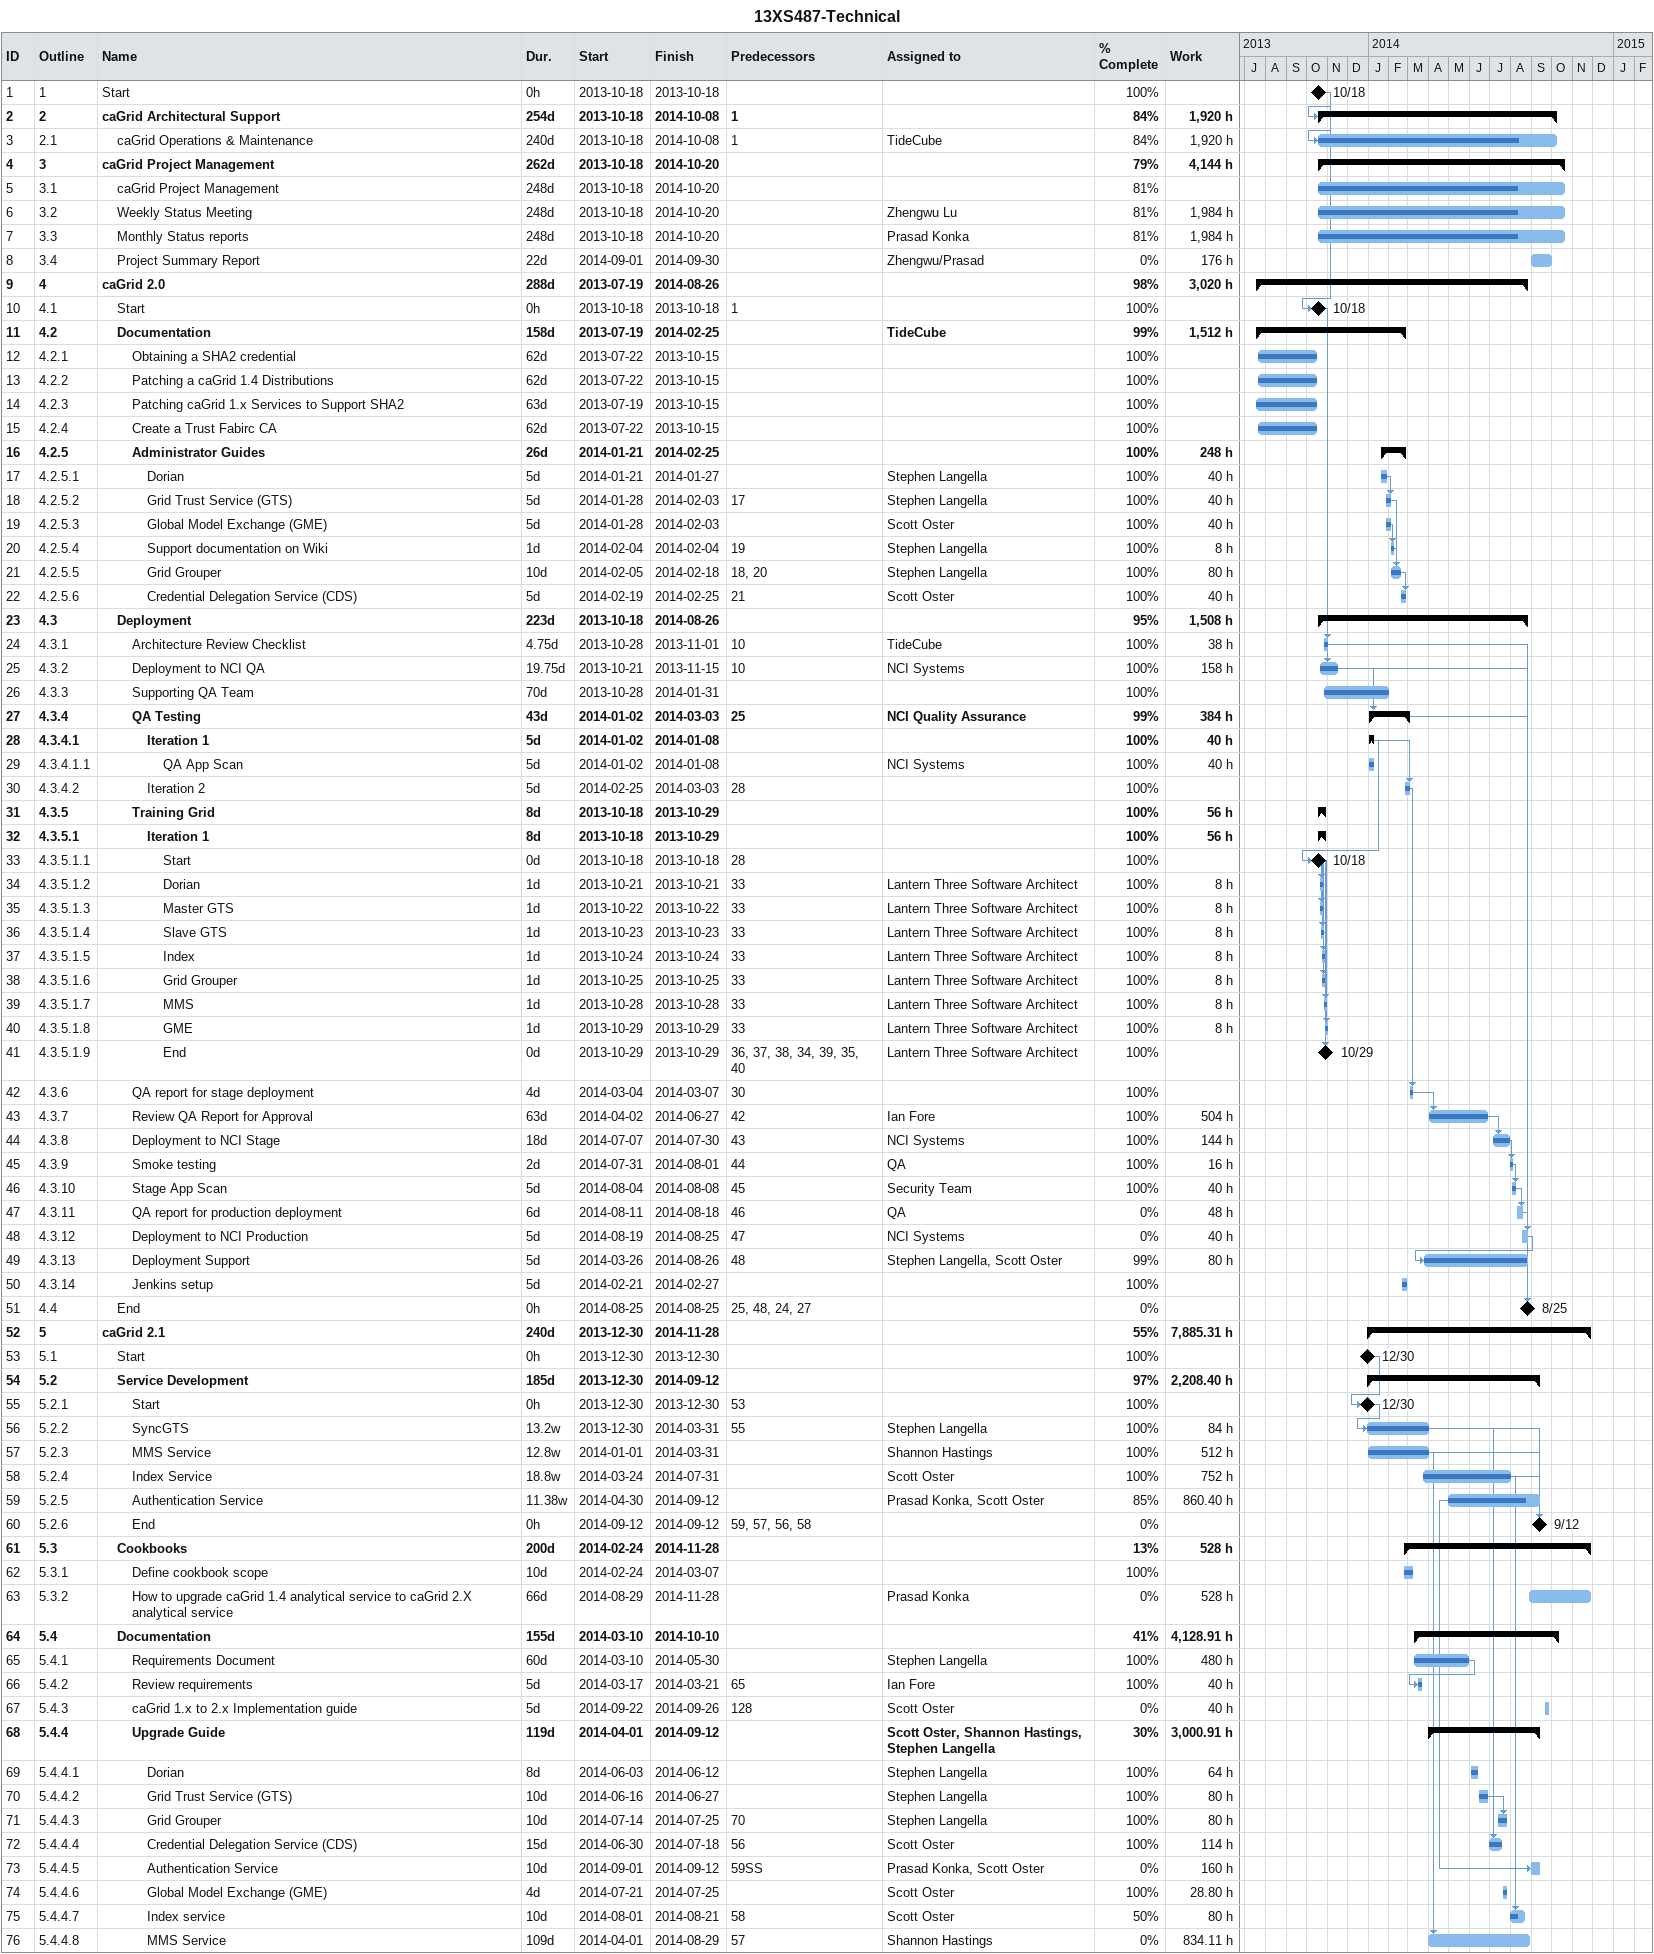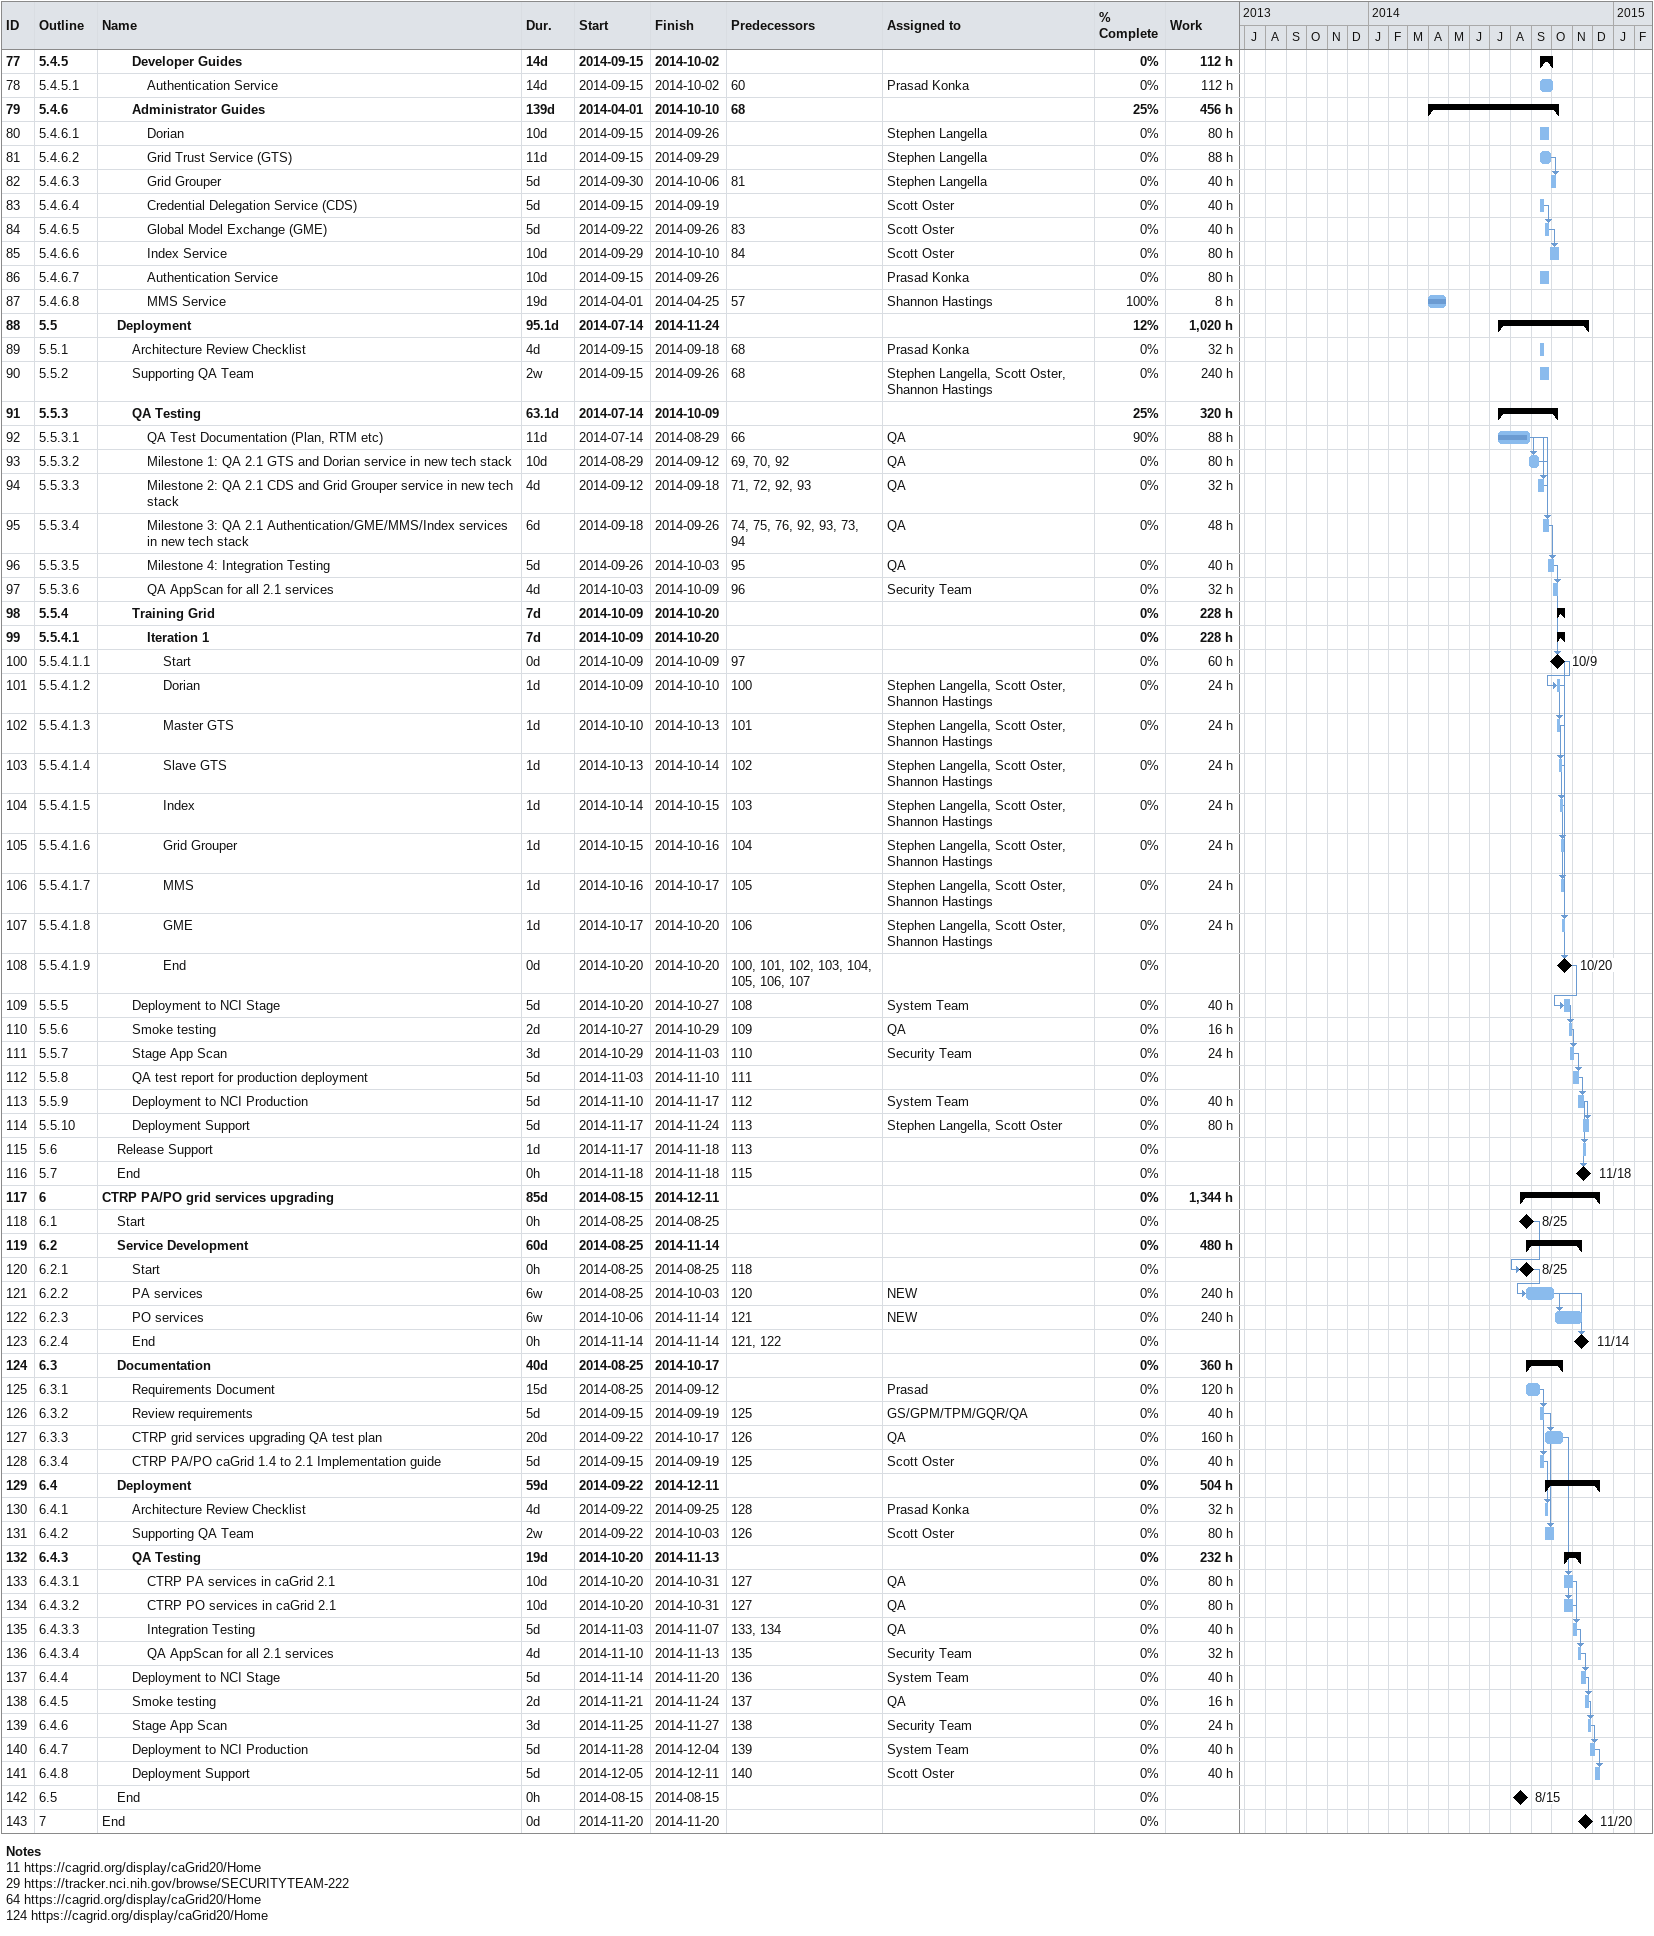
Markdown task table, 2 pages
13XS487-Technical

| ID | WBS | Task | Duration | Start | Finish | Predecessors | Resources | % complete | Work (h) |
|---|---|---|---|---|---|---|---|---|---|
| 1 | 1 | Start | 0h | 2013-10-18 | 2013-10-18 |  |  | 100 |  |
| 2 | 2 | **caGrid Architectural Support** | 254d | 2013-10-18 | 2014-10-08 | 1 |  | 84 | 1920 |
| 3 | 2.1 | caGrid Operations & Maintenance | 240d | 2013-10-18 | 2014-10-08 | 1 | TideCube | 84 | 1920 |
| 4 | 3 | **caGrid Project Management** | 262d | 2013-10-18 | 2014-10-20 |  |  | 79 | 4144 |
| 5 | 3.1 | caGrid Project Management | 248d | 2013-10-18 | 2014-10-20 |  |  | 81 |  |
| 6 | 3.2 | Weekly Status Meeting | 248d | 2013-10-18 | 2014-10-20 |  | Zhengwu Lu | 81 | 1984 |
| 7 | 3.3 | Monthly Status reports | 248d | 2013-10-18 | 2014-10-20 |  | Prasad Konka | 81 | 1984 |
| 8 | 3.4 | Project Summary Report | 22d | 2014-09-01 | 2014-09-30 |  | Zhengwu/Prasad | 0 | 176 |
| 9 | 4 | **caGrid 2.0** | 288d | 2013-07-19 | 2014-08-26 |  |  | 98 | 3020 |
| 10 | 4.1 | Start | 0h | 2013-10-18 | 2013-10-18 | 1 |  | 100 |  |
| 11 | 4.2 | **Documentation** | 158d | 2013-07-19 | 2014-02-25 |  | TideCube | 99 | 1512 |
| 12 | 4.2.1 | Obtaining a SHA2 credential | 62d | 2013-07-22 | 2013-10-15 |  |  | 100 |  |
| 13 | 4.2.2 | Patching a caGrid 1.4 Distributions | 62d | 2013-07-22 | 2013-10-15 |  |  | 100 |  |
| 14 | 4.2.3 | Patching caGrid 1.x Services to Support SHA2 | 63d | 2013-07-19 | 2013-10-15 |  |  | 100 |  |
| 15 | 4.2.4 | Create a Trust Fabirc CA | 62d | 2013-07-22 | 2013-10-15 |  |  | 100 |  |
| 16 | 4.2.5 | **Administrator Guides** | 26d | 2014-01-21 | 2014-02-25 |  |  | 100 | 248 |
| 17 | 4.2.5.1 | Dorian | 5d | 2014-01-21 | 2014-01-27 |  | Stephen Langella | 100 | 40 |
| 18 | 4.2.5.2 | Grid Trust Service (GTS) | 5d | 2014-01-28 | 2014-02-03 | 17 | Stephen Langella | 100 | 40 |
| 19 | 4.2.5.3 | Global Model Exchange (GME) | 5d | 2014-01-28 | 2014-02-03 |  | Scott Oster | 100 | 40 |
| 20 | 4.2.5.4 | Support documentation on Wiki | 1d | 2014-02-04 | 2014-02-04 | 19 | Stephen Langella | 100 | 8 |
| 21 | 4.2.5.5 | Grid Grouper | 10d | 2014-02-05 | 2014-02-18 | 18, 20 | Stephen Langella | 100 | 80 |
| 22 | 4.2.5.6 | Credential Delegation Service (CDS) | 5d | 2014-02-19 | 2014-02-25 | 21 | Scott Oster | 100 | 40 |
| 23 | 4.3 | **Deployment** | 223d | 2013-10-18 | 2014-08-26 |  |  | 95 | 1508 |
| 24 | 4.3.1 | Architecture Review Checklist | 4.75d | 2013-10-28 | 2013-11-01 | 10 | TideCube | 100 | 38 |
| 25 | 4.3.2 | Deployment to NCI QA | 19.75d | 2013-10-21 | 2013-11-15 | 10 | NCI Systems | 100 | 158 |
| 26 | 4.3.3 | Supporting QA Team | 70d | 2013-10-28 | 2014-01-31 |  |  | 100 |  |
| 27 | 4.3.4 | **QA Testing** | 43d | 2014-01-02 | 2014-03-03 | 25 | NCI Quality Assurance | 99 | 384 |
| 28 | 4.3.4.1 | **Iteration 1** | 5d | 2014-01-02 | 2014-01-08 |  |  | 100 | 40 |
| 29 | 4.3.4.1.1 | QA App Scan | 5d | 2014-01-02 | 2014-01-08 |  | NCI Systems | 100 | 40 |
| 30 | 4.3.4.2 | Iteration 2 | 5d | 2014-02-25 | 2014-03-03 | 28 |  | 100 |  |
| 31 | 4.3.5 | **Training Grid** | 8d | 2013-10-18 | 2013-10-29 |  |  | 100 | 56 |
| 32 | 4.3.5.1 | **Iteration 1** | 8d | 2013-10-18 | 2013-10-29 |  |  | 100 | 56 |
| 33 | 4.3.5.1.1 | Start | 0d | 2013-10-18 | 2013-10-18 | 28 |  | 100 |  |
| 34 | 4.3.5.1.2 | Dorian | 1d | 2013-10-21 | 2013-10-21 | 33 | Lantern Three Software Architect | 100 | 8 |
| 35 | 4.3.5.1.3 | Master GTS | 1d | 2013-10-22 | 2013-10-22 | 33 | Lantern Three Software Architect | 100 | 8 |
| 36 | 4.3.5.1.4 | Slave GTS | 1d | 2013-10-23 | 2013-10-23 | 33 | Lantern Three Software Architect | 100 | 8 |
| 37 | 4.3.5.1.5 | Index | 1d | 2013-10-24 | 2013-10-24 | 33 | Lantern Three Software Architect | 100 | 8 |
| 38 | 4.3.5.1.6 | Grid Grouper | 1d | 2013-10-25 | 2013-10-25 | 33 | Lantern Three Software Architect | 100 | 8 |
| 39 | 4.3.5.1.7 | MMS | 1d | 2013-10-28 | 2013-10-28 | 33 | Lantern Three Software Architect | 100 | 8 |
| 40 | 4.3.5.1.8 | GME | 1d | 2013-10-29 | 2013-10-29 | 33 | Lantern Three Software Architect | 100 | 8 |
| 41 | 4.3.5.1.9 | End | 0d | 2013-10-29 | 2013-10-29 | 36, 37, 38, 34, 39, 35, 40 | Lantern Three Software Architect | 100 |  |
| 42 | 4.3.6 | QA report for stage deployment | 4d | 2014-03-04 | 2014-03-07 | 30 |  | 100 |  |
| 43 | 4.3.7 | Review QA Report for Approval | 63d | 2014-04-02 | 2014-06-27 | 42 | Ian Fore | 100 | 504 |
| 44 | 4.3.8 | Deployment to NCI Stage | 18d | 2014-07-07 | 2014-07-30 | 43 | NCI Systems | 100 | 144 |
| 45 | 4.3.9 | Smoke testing | 2d | 2014-07-31 | 2014-08-01 | 44 | QA | 100 | 16 |
| 46 | 4.3.10 | Stage App Scan | 5d | 2014-08-04 | 2014-08-08 | 45 | Security Team | 100 | 40 |
| 47 | 4.3.11 | QA report for production deployment | 6d | 2014-08-11 | 2014-08-18 | 46 | QA | 0 | 48 |
| 48 | 4.3.12 | Deployment to NCI Production | 5d | 2014-08-19 | 2014-08-25 | 47 | NCI Systems | 0 | 40 |
| 49 | 4.3.13 | Deployment Support | 5d | 2014-03-26 | 2014-08-26 | 48 | Stephen Langella, Scott Oster | 99 | 80 |
| 50 | 4.3.14 | Jenkins setup | 5d | 2014-02-21 | 2014-02-27 |  |  | 100 |  |
| 51 | 4.4 | End | 0h | 2014-08-25 | 2014-08-25 | 25, 48, 24, 27 |  | 0 |  |
| 52 | 5 | **caGrid 2.1** | 240d | 2013-12-30 | 2014-11-28 |  |  | 55 | 7885.31 |
| 53 | 5.1 | Start | 0h | 2013-12-30 | 2013-12-30 |  |  | 100 |  |
| 54 | 5.2 | **Service Development** | 185d | 2013-12-30 | 2014-09-12 |  |  | 97 | 2208.40 |
| 55 | 5.2.1 | Start | 0h | 2013-12-30 | 2013-12-30 | 53 |  | 100 |  |
| 56 | 5.2.2 | SyncGTS | 13.2w | 2013-12-30 | 2014-03-31 | 55 | Stephen Langella | 100 | 84 |
| 57 | 5.2.3 | MMS Service | 12.8w | 2014-01-01 | 2014-03-31 |  | Shannon Hastings | 100 | 512 |
| 58 | 5.2.4 | Index Service | 18.8w | 2014-03-24 | 2014-07-31 |  | Scott Oster | 100 | 752 |
| 59 | 5.2.5 | Authentication Service | 11.38w | 2014-04-30 | 2014-09-12 |  | Prasad Konka, Scott Oster | 85 | 860.40 |
| 60 | 5.2.6 | End | 0h | 2014-09-12 | 2014-09-12 | 59, 57, 56, 58 |  | 0 |  |
| 61 | 5.3 | **Cookbooks** | 200d | 2014-02-24 | 2014-11-28 |  |  | 13 | 528 |
| 62 | 5.3.1 | Define cookbook scope | 10d | 2014-02-24 | 2014-03-07 |  |  | 100 |  |
| 63 | 5.3.2 | How to upgrade caGrid 1.4 analytical service to caGrid 2.X analytical service | 66d | 2014-08-29 | 2014-11-28 |  | Prasad Konka | 0 | 528 |
| 64 | 5.4 | **Documentation** | 155d | 2014-03-10 | 2014-10-10 |  |  | 41 | 4128.91 |
| 65 | 5.4.1 | Requirements Document | 60d | 2014-03-10 | 2014-05-30 |  | Stephen Langella | 100 | 480 |
| 66 | 5.4.2 | Review requirements | 5d | 2014-03-17 | 2014-03-21 | 65 | Ian Fore | 100 | 40 |
| 67 | 5.4.3 | caGrid 1.x to 2.x Implementation guide | 5d | 2014-09-22 | 2014-09-26 | 128 | Scott Oster | 0 | 40 |
| 68 | 5.4.4 | **Upgrade Guide** | 119d | 2014-04-01 | 2014-09-12 |  | Scott Oster, Shannon Hastings, Stephen Langella | 30 | 3000.91 |
| 69 | 5.4.4.1 | Dorian | 8d | 2014-06-03 | 2014-06-12 |  | Stephen Langella | 100 | 64 |
| 70 | 5.4.4.2 | Grid Trust Service (GTS) | 10d | 2014-06-16 | 2014-06-27 |  | Stephen Langella | 100 | 80 |
| 71 | 5.4.4.3 | Grid Grouper | 10d | 2014-07-14 | 2014-07-25 | 70 | Stephen Langella | 100 | 80 |
| 72 | 5.4.4.4 | Credential Delegation Service (CDS) | 15d | 2014-06-30 | 2014-07-18 | 56 | Scott Oster | 100 | 114 |
| 73 | 5.4.4.5 | Authentication Service | 10d | 2014-09-01 | 2014-09-12 | 59SS | Prasad Konka, Scott Oster | 0 | 160 |
| 74 | 5.4.4.6 | Global Model Exchange (GME) | 4d | 2014-07-21 | 2014-07-25 |  | Scott Oster | 100 | 28.80 |
| 75 | 5.4.4.7 | Index service | 10d | 2014-08-01 | 2014-08-21 | 58 | Scott Oster | 50 | 80 |
| 76 | 5.4.4.8 | MMS Service | 109d | 2014-04-01 | 2014-08-29 | 57 | Shannon Hastings | 0 | 834.11 |
| 77 | 5.4.5 | **Developer Guides** | 14d | 2014-09-15 | 2014-10-02 |  |  | 0 | 112 |
| 78 | 5.4.5.1 | Authentication Service | 14d | 2014-09-15 | 2014-10-02 | 60 | Prasad Konka | 0 | 112 |
| 79 | 5.4.6 | **Administrator Guides** | 139d | 2014-04-01 | 2014-10-10 | 68 |  | 25 | 456 |
| 80 | 5.4.6.1 | Dorian | 10d | 2014-09-15 | 2014-09-26 |  | Stephen Langella | 0 | 80 |
| 81 | 5.4.6.2 | Grid Trust Service (GTS) | 11d | 2014-09-15 | 2014-09-29 |  | Stephen Langella | 0 | 88 |
| 82 | 5.4.6.3 | Grid Grouper | 5d | 2014-09-30 | 2014-10-06 | 81 | Stephen Langella | 0 | 40 |
| 83 | 5.4.6.4 | Credential Delegation Service (CDS) | 5d | 2014-09-15 | 2014-09-19 |  | Scott Oster | 0 | 40 |
| 84 | 5.4.6.5 | Global Model Exchange (GME) | 5d | 2014-09-22 | 2014-09-26 | 83 | Scott Oster | 0 | 40 |
| 85 | 5.4.6.6 | Index Service | 10d | 2014-09-29 | 2014-10-10 | 84 | Scott Oster | 0 | 80 |
| 86 | 5.4.6.7 | Authentication Service | 10d | 2014-09-15 | 2014-09-26 |  | Prasad Konka | 0 | 80 |
| 87 | 5.4.6.8 | MMS Service | 19d | 2014-04-01 | 2014-04-25 | 57 | Shannon Hastings | 100 | 8 |
| 88 | 5.5 | **Deployment** | 95.1d | 2014-07-14 | 2014-11-24 |  |  | 12 | 1020 |
| 89 | 5.5.1 | Architecture Review Checklist | 4d | 2014-09-15 | 2014-09-18 | 68 | Prasad Konka | 0 | 32 |
| 90 | 5.5.2 | Supporting QA Team | 2w | 2014-09-15 | 2014-09-26 | 68 | Stephen Langella, Scott Oster, Shannon Hastings | 0 | 240 |
| 91 | 5.5.3 | **QA Testing** | 63.1d | 2014-07-14 | 2014-10-09 |  |  | 25 | 320 |
| 92 | 5.5.3.1 | QA Test Documentation (Plan, RTM etc) | 11d | 2014-07-14 | 2014-08-29 | 66 | QA | 90 | 88 |
| 93 | 5.5.3.2 | Milestone 1: QA 2.1 GTS and Dorian service in new tech stack | 10d | 2014-08-29 | 2014-09-12 | 69, 70, 92 | QA | 0 | 80 |
| 94 | 5.5.3.3 | Milestone 2: QA 2.1 CDS and Grid Grouper service in new tech stack | 4d | 2014-09-12 | 2014-09-18 | 71, 72, 92, 93 | QA | 0 | 32 |
| 95 | 5.5.3.4 | Milestone 3: QA 2.1 Authentication/GME/MMS/Index services in new tech stack | 6d | 2014-09-18 | 2014-09-26 | 74, 75, 76, 92, 93, 73, 94 | QA | 0 | 48 |
| 96 | 5.5.3.5 | Milestone 4: Integration Testing | 5d | 2014-09-26 | 2014-10-03 | 95 | QA | 0 | 40 |
| 97 | 5.5.3.6 | QA AppScan for all 2.1 services | 4d | 2014-10-03 | 2014-10-09 | 96 | Security Team | 0 | 32 |
| 98 | 5.5.4 | **Training Grid** | 7d | 2014-10-09 | 2014-10-20 |  |  | 0 | 228 |
| 99 | 5.5.4.1 | **Iteration 1** | 7d | 2014-10-09 | 2014-10-20 |  |  | 0 | 228 |
| 100 | 5.5.4.1.1 | Start | 0d | 2014-10-09 | 2014-10-09 | 97 |  | 0 | 60 |
| 101 | 5.5.4.1.2 | Dorian | 1d | 2014-10-09 | 2014-10-10 | 100 | Stephen Langella, Scott Oster, Shannon Hastings | 0 | 24 |
| 102 | 5.5.4.1.3 | Master GTS | 1d | 2014-10-10 | 2014-10-13 | 101 | Stephen Langella, Scott Oster, Shannon Hastings | 0 | 24 |
| 103 | 5.5.4.1.4 | Slave GTS | 1d | 2014-10-13 | 2014-10-14 | 102 | Stephen Langella, Scott Oster, Shannon Hastings | 0 | 24 |
| 104 | 5.5.4.1.5 | Index | 1d | 2014-10-14 | 2014-10-15 | 103 | Stephen Langella, Scott Oster, Shannon Hastings | 0 | 24 |
| 105 | 5.5.4.1.6 | Grid Grouper | 1d | 2014-10-15 | 2014-10-16 | 104 | Stephen Langella, Scott Oster, Shannon Hastings | 0 | 24 |
| 106 | 5.5.4.1.7 | MMS | 1d | 2014-10-16 | 2014-10-17 | 105 | Stephen Langella, Scott Oster, Shannon Hastings | 0 | 24 |
| 107 | 5.5.4.1.8 | GME | 1d | 2014-10-17 | 2014-10-20 | 106 | Stephen Langella, Scott Oster, Shannon Hastings | 0 | 24 |
| 108 | 5.5.4.1.9 | End | 0d | 2014-10-20 | 2014-10-20 | 100, 101, 102, 103, 104, 105, 106, 107 |  | 0 |  |
| 109 | 5.5.5 | Deployment to NCI Stage | 5d | 2014-10-20 | 2014-10-27 | 108 | System Team | 0 | 40 |
| 110 | 5.5.6 | Smoke testing | 2d | 2014-10-27 | 2014-10-29 | 109 | QA | 0 | 16 |
| 111 | 5.5.7 | Stage App Scan | 3d | 2014-10-29 | 2014-11-03 | 110 | Security Team | 0 | 24 |
| 112 | 5.5.8 | QA test report for production deployment | 5d | 2014-11-03 | 2014-11-10 | 111 |  | 0 |  |
| 113 | 5.5.9 | Deployment to NCI Production | 5d | 2014-11-10 | 2014-11-17 | 112 | System Team | 0 | 40 |
| 114 | 5.5.10 | Deployment Support | 5d | 2014-11-17 | 2014-11-24 | 113 | Stephen Langella, Scott Oster | 0 | 80 |
| 115 | 5.6 | Release Support | 1d | 2014-11-17 | 2014-11-18 | 113 |  | 0 |  |
| 116 | 5.7 | End | 0h | 2014-11-18 | 2014-11-18 | 115 |  | 0 |  |
| 117 | 6 | **CTRP PA/PO grid services upgrading** | 85d | 2014-08-15 | 2014-12-11 |  |  | 0 | 1344 |
| 118 | 6.1 | Start | 0h | 2014-08-25 | 2014-08-25 |  |  | 0 |  |
| 119 | 6.2 | **Service Development** | 60d | 2014-08-25 | 2014-11-14 |  |  | 0 | 480 |
| 120 | 6.2.1 | Start | 0h | 2014-08-25 | 2014-08-25 | 118 |  | 0 |  |
| 121 | 6.2.2 | PA services | 6w | 2014-08-25 | 2014-10-03 | 120 | NEW | 0 | 240 |
| 122 | 6.2.3 | PO services | 6w | 2014-10-06 | 2014-11-14 | 121 | NEW | 0 | 240 |
| 123 | 6.2.4 | End | 0h | 2014-11-14 | 2014-11-14 | 121, 122 |  | 0 |  |
| 124 | 6.3 | **Documentation** | 40d | 2014-08-25 | 2014-10-17 |  |  | 0 | 360 |
| 125 | 6.3.1 | Requirements Document | 15d | 2014-08-25 | 2014-09-12 |  | Prasad | 0 | 120 |
| 126 | 6.3.2 | Review requirements | 5d | 2014-09-15 | 2014-09-19 | 125 | GS/GPM/TPM/GQR/QA | 0 | 40 |
| 127 | 6.3.3 | CTRP grid services upgrading QA test plan | 20d | 2014-09-22 | 2014-10-17 | 126 | QA | 0 | 160 |
| 128 | 6.3.4 | CTRP PA/PO caGrid 1.4 to 2.1 Implementation guide | 5d | 2014-09-15 | 2014-09-19 | 125 | Scott Oster | 0 | 40 |
| 129 | 6.4 | **Deployment** | 59d | 2014-09-22 | 2014-12-11 |  |  | 0 | 504 |
| 130 | 6.4.1 | Architecture Review Checklist | 4d | 2014-09-22 | 2014-09-25 | 128 | Prasad Konka | 0 | 32 |
| 131 | 6.4.2 | Supporting QA Team | 2w | 2014-09-22 | 2014-10-03 | 126 | Scott Oster | 0 | 80 |
| 132 | 6.4.3 | **QA Testing** | 19d | 2014-10-20 | 2014-11-13 |  |  | 0 | 232 |
| 133 | 6.4.3.1 | CTRP PA services in caGrid 2.1 | 10d | 2014-10-20 | 2014-10-31 | 127 | QA | 0 | 80 |
| 134 | 6.4.3.2 | CTRP PO services in caGrid 2.1 | 10d | 2014-10-20 | 2014-10-31 | 127 | QA | 0 | 80 |
| 135 | 6.4.3.3 | Integration Testing | 5d | 2014-11-03 | 2014-11-07 | 133, 134 | QA | 0 | 40 |
| 136 | 6.4.3.4 | QA AppScan for all 2.1 services | 4d | 2014-11-10 | 2014-11-13 | 135 | Security Team | 0 | 32 |
| 137 | 6.4.4 | Deployment to NCI Stage | 5d | 2014-11-14 | 2014-11-20 | 136 | System Team | 0 | 40 |
| 138 | 6.4.5 | Smoke testing | 2d | 2014-11-21 | 2014-11-24 | 137 | QA | 0 | 16 |
| 139 | 6.4.6 | Stage App Scan | 3d | 2014-11-25 | 2014-11-27 | 138 | Security Team | 0 | 24 |
| 140 | 6.4.7 | Deployment to NCI Production | 5d | 2014-11-28 | 2014-12-04 | 139 | System Team | 0 | 40 |
| 141 | 6.4.8 | Deployment Support | 5d | 2014-12-05 | 2014-12-11 | 140 | Scott Oster | 0 | 40 |
| 142 | 6.5 | End | 0h | 2014-08-15 | 2014-08-15 |  |  | 0 |  |
| 143 | 7 | End | 0d | 2014-11-20 | 2014-11-20 |  |  | 0 |  |

Notes
- 11: https://cagrid.org/display/caGrid20/Home
- 29: https://tracker.nci.nih.gov/browse/SECURITYTEAM-222
- 64: https://cagrid.org/display/caGrid20/Home
- 124: https://cagrid.org/display/caGrid20/Home
